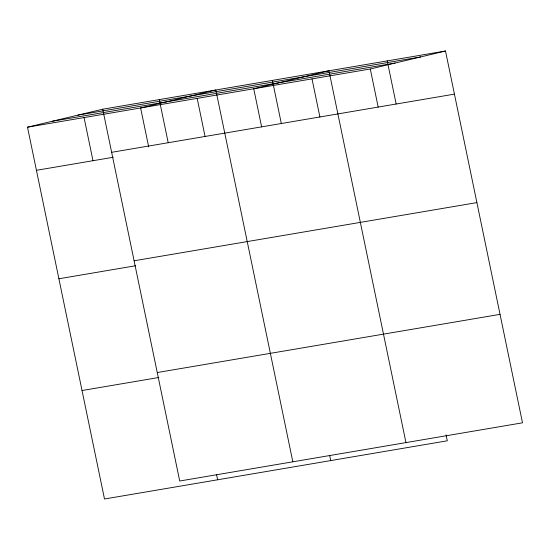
<?xml version="1.0" encoding="UTF-8"?>
<svg xmlns="http://www.w3.org/2000/svg" width="550" height="550" viewBox="0 0 550 550"><rect width="100%" height="100%" fill="white"/><g stroke="black" fill="none" stroke-linecap="round" stroke-linejoin="round"><path stroke-width="0.82" d="M446.071 434.913L447.288 440.797L104.5 498.994L27.5 127.181L102.713 109.203L445.5 51.006L522.5 422.819L179.712 481.009L102.713 109.203M27.5 127.181L370.288 68.991L445.5 51.006M77.894 115.136L420.681 56.939M52.319 121.248L395.106 63.057M111.643 152.322L454.431 94.132M36.431 170.308L113.252 157.266M134.104 260.789L476.891 202.599M58.891 278.774L135.713 265.732M157.252 372.543L500.039 314.353M82.039 390.527L158.854 377.486M387.228 60.899L396.158 104.026M370.288 68.991L378.187 107.14M405.955 442.606L328.955 70.792L253.742 88.777L261.642 126.919M312.015 78.884L319.914 117.026M272.394 80.396L281.325 123.516M329.697 455.538L330.736 460.584M292.834 461.808L215.834 89.994L140.621 107.979L148.692 146.953M197.182 98.374L205.081 136.524M159.273 99.598L168.204 142.725M216.576 474.746L217.621 479.793M84.061 117.583L92.991 160.703"/></g></svg>
